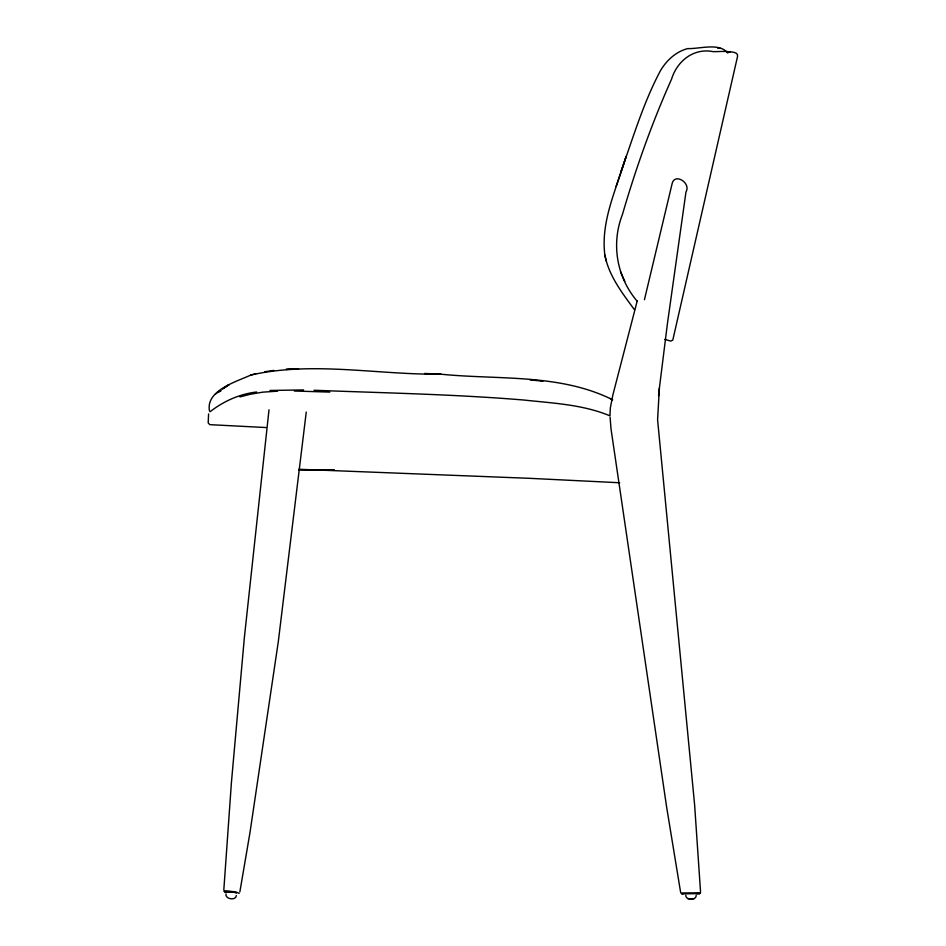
<?xml version="1.0" encoding="UTF-8"?>
<svg xmlns="http://www.w3.org/2000/svg" width="946" height="946" viewBox="0 0 946 946"><rect width="100%" height="100%" fill="white"/><g stroke="black" fill="none" stroke-linecap="round" stroke-linejoin="round"><path stroke-width="1.42" d="M609.981 415.105L610.336 407.927L612.89 394.872L637.226 300.899M685.803 895.212C685.342 900.497 696.587 900.486 696.221 895.294M223.824 889.808L231.427 782.401L244.387 637.344L269.007 409.819M644.427 299.74L672.192 183.358C674.959 172.61 691.325 183.217 685.98 191.932L667.438 323.532L659.386 388.073L657.588 419.788L694.601 804.62L700.537 891.7M658.593 395.688L659.386 388.073M225.999 893.911C224.817 899.173 236.003 900.959 236.299 895.543M306.256 412.066L278.266 641.944L249.957 832.74L239.87 891.853M616.071 186.539L626.169 156.267C616.827 188.289 600.497 220.844 604.849 255.03C608.846 275.877 622.267 293.071 634.494 309.791M620.895 171.664L620.753 172.16C633.028 138.033 643.315 102.818 660.45 70.69C666.492 60.426 675.952 51.64 687.695 48.589C699.425 49.062 719.563 42.381 727.557 52.964M208.593 413.981L208.191 422.945L209.835 424.659L266.003 427.545M728.385 52.657C732.535 50.244 713.107 52.243 712.196 51.462C693.217 48.175 676.981 61.277 671.565 79.145C651.948 122.992 635.818 168.447 622.409 214.565C611.021 243.843 616.697 276.965 636.93 300.911M209.456 410.777C205.684 390.308 236.878 381.545 250.856 375.042C313.15 360.97 377.844 374.912 440.919 374.202L424.588 373.457M219.058 391.561L220.146 390.769L215.44 394.08M218.396 392.034L221.187 390.71M210 411.794C223.504 401.246 239.539 394.009 256.65 391.999M224.699 892.161L231.758 892.315M239.208 893.308L235.779 891.912L226.331 890.836A9.235 0.899 7.2 0 0 223.812 891.132L225.952 891.995M334.316 469.736L298.747 470.127M255.94 373.682L250.856 375.042M239.965 396.918L249.555 394.435M250.205 394.257L262.799 392.152L277.698 391.159M273.82 370.418L264.667 371.754M729.366 51.711C732.145 51.983 738.554 52.267 737.561 56.382L672.795 340.087L670.761 341.092L664.731 339.378M269.988 390.45L303.583 389.941M296.216 369.082L286.141 369.366L298.605 369.023M699.059 892.799L700.608 892.776L680.742 892.989M681.664 893.828L683.095 893.804M682.09 893.816L699.874 893.639L696.918 893.674M717.612 48.069L719.74 47.808M687.848 898.653L690.131 898.665M691.857 898.688L694.128 898.7M294.36 391.017L329.799 392.093M298.865 469.275L529.571 478.321L619.689 482.756M314.037 390.249C384.041 392.968 454.139 394.234 523.978 400.04C552.831 403.185 582.712 404.474 609.863 415.802M440.694 374.178C497.892 379.985 559.784 373.315 612.724 399.815L610.205 398.443M333.051 470.067L326.748 469.713M540.97 380.966L542.933 381.155L530.162 379.937M228.755 891.581L233.437 892.232M234.809 892.539L236.453 893.142M624.821 281.376L620.493 271.691M604.849 255.03L606.386 261.415M680.552 891.924L666.634 807.104L610.998 428.798L610.087 417.162M226.07 386.607L222.511 388.96L229.086 384.62L226.07 386.607M730.241 51.652L728.834 51.723L730.241 51.652"/></g></svg>
